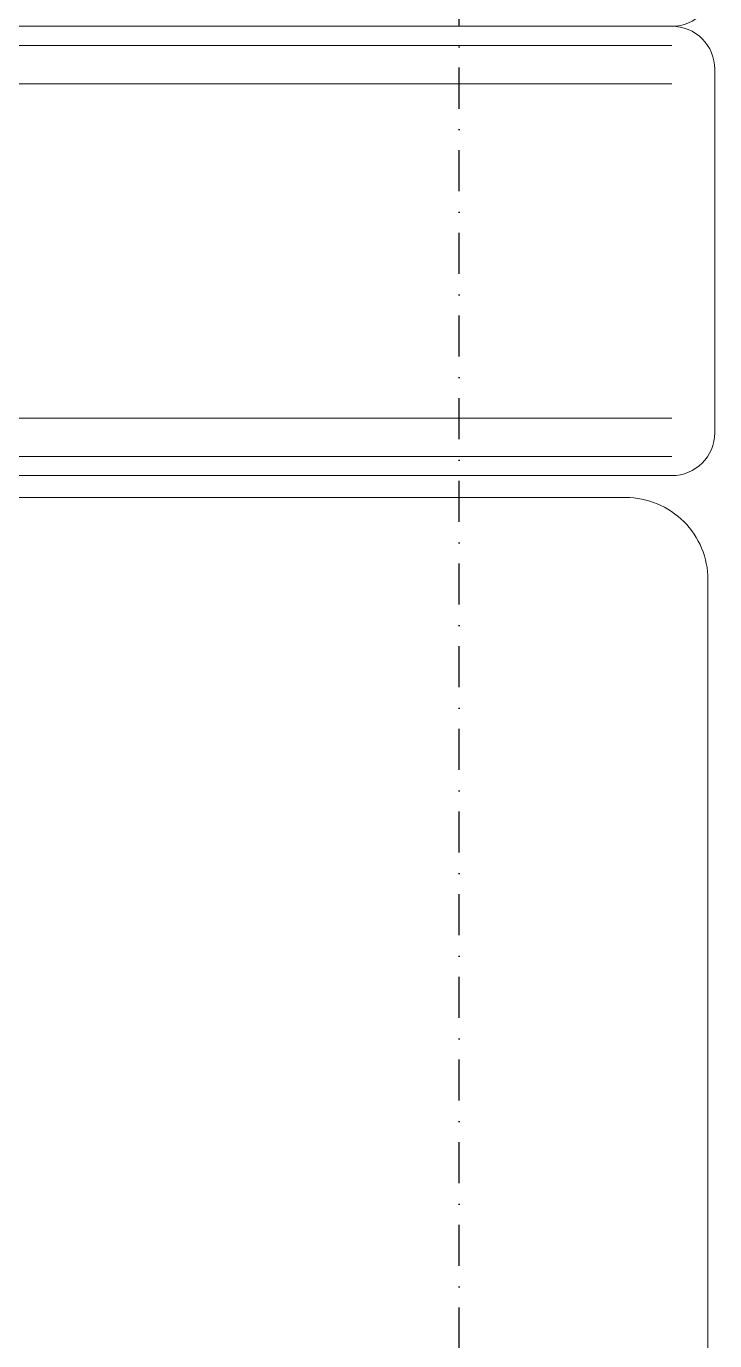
# Model space of a CAD drawing. Header units: metres. Extents: x 85953 to 212055, y -1481497 to -1363692.
# Drawn here: x 108229.6 to 108442.1, y -1392349.9 to -1391944.4 of the extents above; entities that cross this region are included whole.
import ezdxf

# ---------------------------------------------------------------- set-up
doc = ezdxf.new("R2010")
doc.units = ezdxf.units.M
doc.linetypes.add('DASHDOT', pattern=[25.4, 12.7, -6.35, 0, -6.35])
doc.layers.add('axes', color=8, linetype='Continuous')
doc.layers.add('Medical Equipment and Furniture', color=8, linetype='Continuous', lineweight=0)
doc.layers.add('Medical Equipment and Furniture1', color=8, linetype='Continuous', lineweight=5)

# ---------------------------------------------------------------- blocks, each defined once
blk = doc.blocks.new('GF21008-P')
at = {"layer": 'Medical Equipment and Furniture1'}
for p, q in [((0.02235, -0.20585), (0.63897, -0.20585)), ((0.68432, -0.20374), (0.79645, -0.20374)), ((-0.78996, -0.76339), (-0.78996, -0.21699)), ((0.67107, -0.77123), (0.67107, -0.21699)), ((0.67698, -0.77123), (0.67698, -0.21699)), ((0.6888, -0.77123), (0.6888, -0.21699)), ((0.79197, -0.76339), (0.79197, -0.21699)), ((0.80379, -0.76339), (0.80379, -0.21699)), ((0.8097, -0.76339), (0.8097, -0.21699)), ((0.66431, -0.74126), (0.66431, -0.23119))]:
    blk.add_line(p, q, dxfattribs=at)
for centre, radius, start, end in [((-0.7767, -0.21699), 0.01325, 90, 180), ((0.63897, -0.23119), 0.02534, 0, 90), ((0.68432, -0.21699), 0.01325, 90, 180), ((0.79645, -0.21699), 0.01325, 0, 90)]:
    blk.add_arc(centre, radius, start, end, dxfattribs=at)

msp = doc.modelspace()

# ---------------------------------------------------------------- linework, layer by layer
at = {"layer": 'axes', "linetype": 'DASHDOT'}
msp.add_line((108363.27, -1477267.35, -0.09), (108363.27, -1366661.81, -0.09), dxfattribs=at)

# ---------------------------------------------------------------- block references
at = {"layer": 'Medical Equipment and Furniture', "xscale": -1000, "yscale": 1000, "zscale": 1000, "rotation": 270.0000000000002}
for p in [(108645.89, -1391154.48, 2.27), (108645.89, -1392754.13, 2.27)]:
    msp.add_blockref('GF21008-P', p, dxfattribs=at)

doc.saveas('drawing.dxf')
